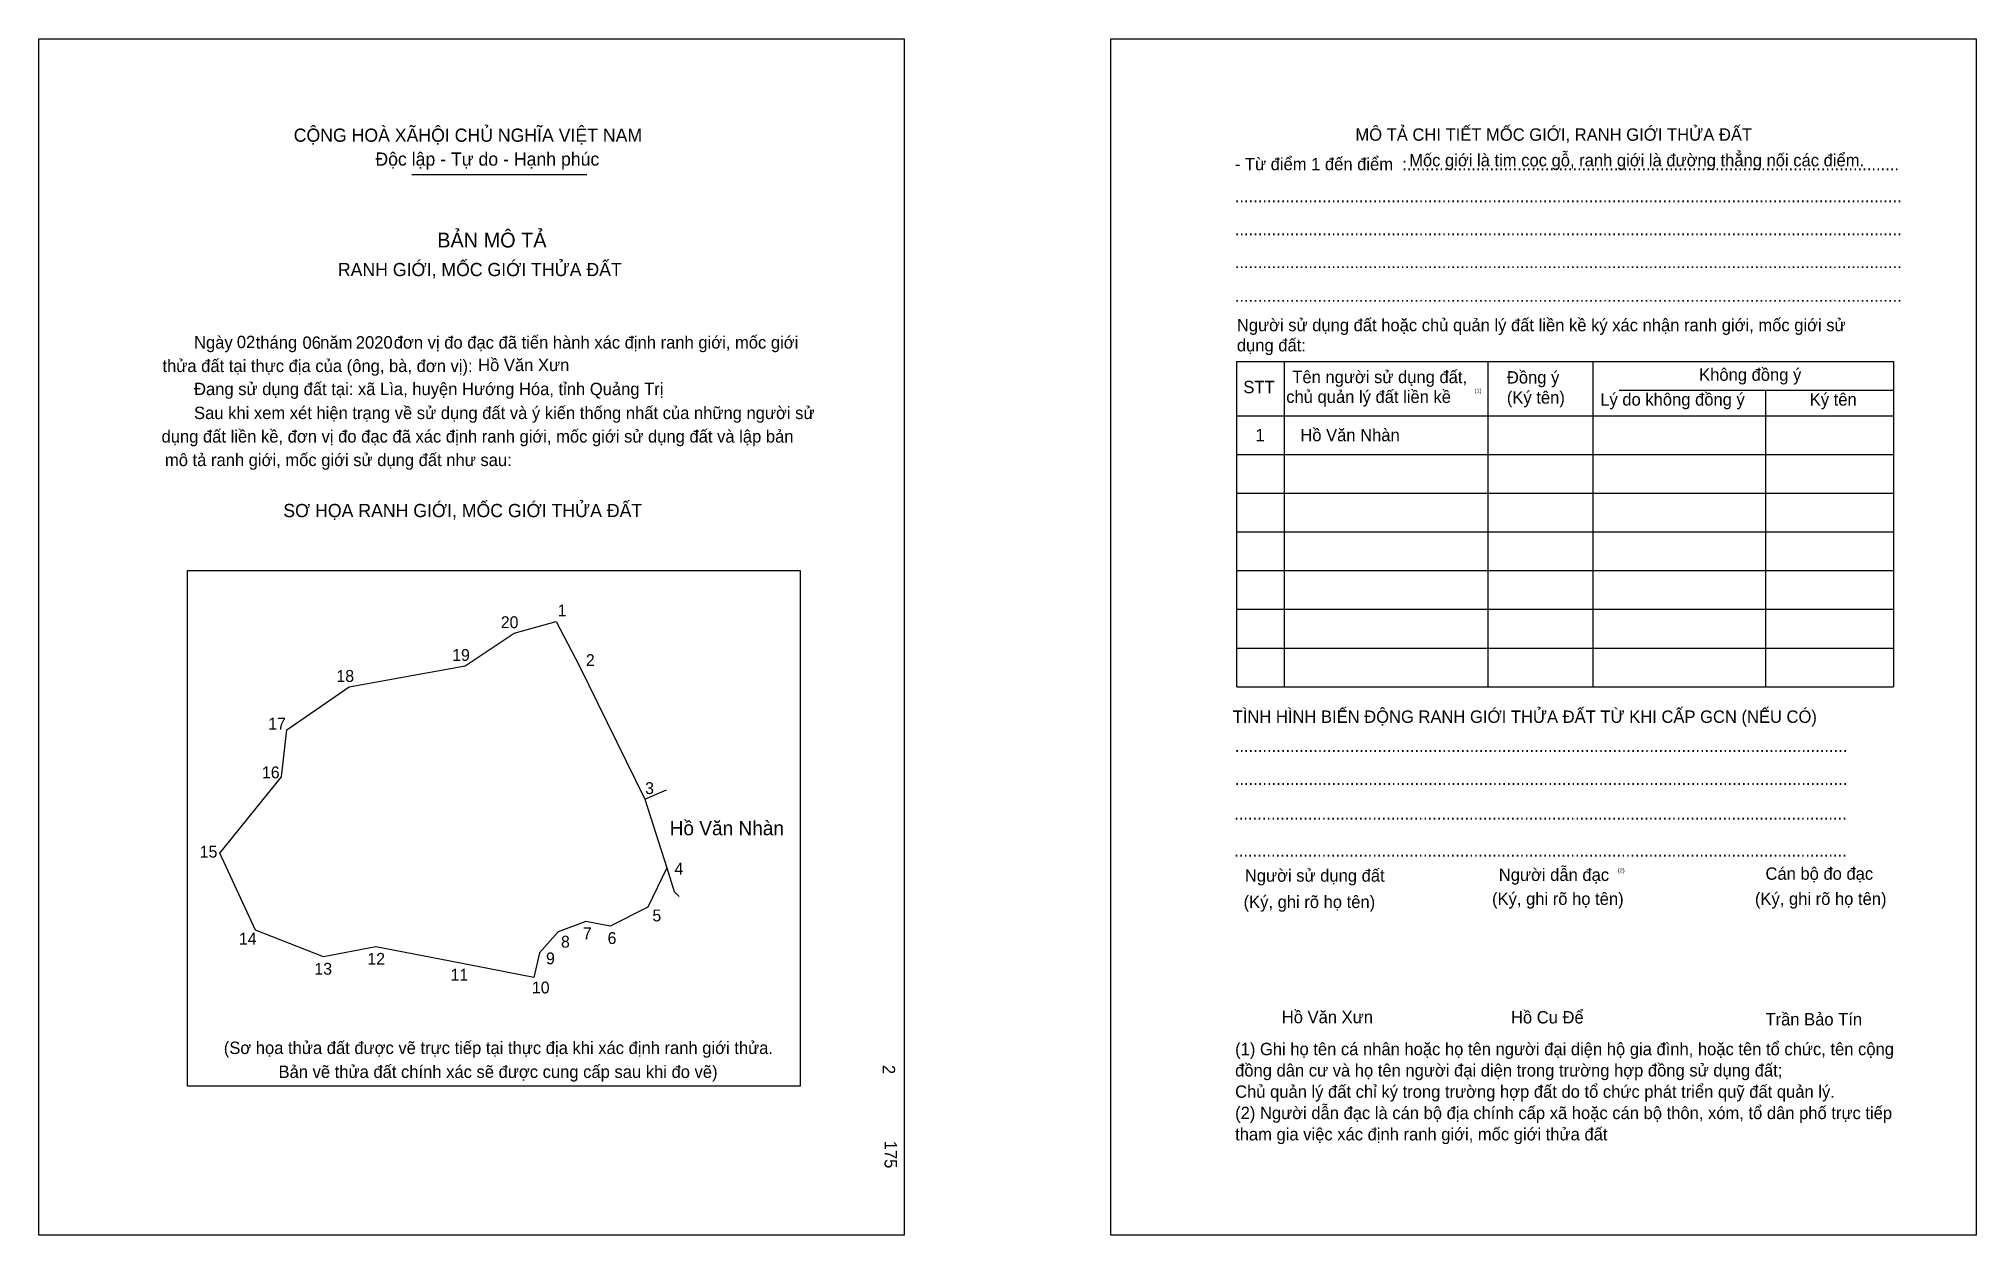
# Model space of a CAD drawing. Extents: x 552935 to 553865, y 1819840 to 1820415.
import ezdxf

# ---------------------------------------------------------------- set-up
doc = ezdxf.new("R2010")
doc.units = 0
for name, color, linetype in [('bmtKhungInTrang1', 7, 'Continuous'), ('bmtKhungInTrang2', 7, 'Continuous'), ('bmtNoiDung', 7, 'Continuous'), ('bmtTemplate', 7, 'Continuous'), ('CanhThua', 7, 'Continuous'), ('RauThua', 7, 'Continuous'), ('SoHieuDinhThua', 7, 'Continuous'), ('TenChuLanCan', 7, 'Continuous')]:
    doc.layers.add(name, color=color, linetype=linetype)

msp = doc.modelspace()

# ---------------------------------------------------------------- linework, layer by layer
at = {"layer": 'bmtKhungInTrang1'}
msp.add_lwpolyline([(552935.1, 1820414.82), (553350.4, 1820414.82), (553350.4, 1819840.41), (552935.1, 1819840.41)], close=True, dxfattribs=at)
at = {"layer": 'bmtKhungInTrang2'}
msp.add_lwpolyline([(553449.43, 1820414.82), (553864.73, 1820414.82), (553864.73, 1819840.41), (553449.43, 1819840.41)], close=True, dxfattribs=at)
at = {"layer": 'bmtTemplate'}
for p, q in [((553114.06, 1820349.72), (553198.04, 1820349.72)), ((553532.74, 1820259.89), (553532.74, 1820103.73)), ((553630.44, 1820259.89), (553630.44, 1820103.73)), ((553680.7, 1820260.07), (553680.7, 1820103.73)), ((553824.97, 1820259.89), (553824.97, 1820103.73)), ((553693.45, 1820246.13), (553824.97, 1820246.13)), ((553509.97, 1820233.86), (553824.97, 1820233.86)), ((553509.97, 1820215.27), (553824.97, 1820215.27)), ((553509.97, 1820196.68), (553824.97, 1820196.68)), ((553509.97, 1820178.09), (553824.97, 1820178.09)), ((553509.97, 1820159.5), (553824.97, 1820159.5)), ((553509.97, 1820140.91), (553824.97, 1820140.91)), ((553509.97, 1820122.32), (553824.97, 1820122.32)), ((553509.97, 1820103.73), (553824.97, 1820103.73))]:
    msp.add_line(p, q, dxfattribs=at)
for points in [[(553509.77, 1820259.89), (553824.97, 1820259.89)], [(553509.77, 1820259.89), (553509.77, 1820103.73)], [(553763.66, 1820245.95), (553763.66, 1820103.73)]]:
    msp.add_lwpolyline(points, dxfattribs=at)
msp.add_lwpolyline([(553006.54, 1819911.95), (553006.54, 1820159.48), (553300.4, 1820159.48), (553300.4, 1819911.95)], close=True, dxfattribs=at)
at = {"layer": 'CanhThua'}
for p, q in [((553139.65, 1820113.71), (553163.22, 1820129.53)), ((553163.22, 1820129.53), (553183.39, 1820135.12)), ((553183.39, 1820135.12), (553194.45, 1820113.94)), ((553084.06, 1820103.65), (553139.65, 1820113.71)), ((553194.45, 1820113.94), (553225.83, 1820049.73)), ((553054.09, 1820083.08), (553084.06, 1820103.65)), ((553051.5, 1820060.41), (553054.09, 1820083.08)), ((553021.92, 1820023.85), (553051.5, 1820060.41)), ((553225.83, 1820049.73), (553236.4, 1820016.8)), ((553039.07, 1819986.91), (553021.92, 1820023.85)), ((553236.4, 1820016.8), (553227.31, 1819997.93)), ((553227.31, 1819997.93), (553209.2, 1819988.72)), ((553197.63, 1819991.04), (553184.31, 1819986.02)), ((553209.2, 1819988.72), (553197.63, 1819991.04)), ((553071.75, 1819974.01), (553039.07, 1819986.91)), ((553096.8, 1819978.8), (553071.75, 1819974.01)), ((553137.44, 1819971.07), (553096.8, 1819978.8)), ((553184.31, 1819986.02), (553175.34, 1819975.94)), ((553172.68, 1819964.13), (553137.44, 1819971.07)), ((553175.34, 1819975.94), (553172.68, 1819964.13))]:
    msp.add_line(p, q, dxfattribs=at)
at = {"layer": 'RauThua'}
for p, q in [((553225.83, 1820049.73), (553236.27, 1820054.21)), ((553236.4, 1820016.8), (553240.05, 1820005.44)), ((553240.05, 1820005.44), (553242.42, 1820003.06))]:
    msp.add_line(p, q, dxfattribs=at)

# ---------------------------------------------------------------- texts
at = {"layer": 'bmtNoiDung'}
for s, height, p in [('02', 5.942, (553030.13, 1820266.29)), ('06', 5.942, (553061.64, 1820265.96)), ('2020', 5.942, (553087.21, 1820266.09)), ('Hồ Văn Xưn', 5.942, (553145.91, 1820255.24)), ('1', 5.94, (553518.91, 1820221.6)), ('Hồ Văn Nhàn ', 5.9422, (553540.41, 1820221.6)), ('Hồ Văn Xưn', 5.942, (553531.52, 1819942.21))]:
    msp.add_text(s, height=height, dxfattribs=at).set_placement(p)
for s, height, p in [('2', 5.94, (553340.05, 1819922.17)), ('175', 5.942, (553340.9, 1819885.81))]:
    msp.add_text(s, height=height, rotation=270, dxfattribs=at).set_placement(p)
at = {"layer": 'bmtTemplate'}
for s, height, p in [('CỘNG HOÀ XÃHỘI CHỦ NGHĨA VIỆT NAM', 6.3383, (553057.43, 1820365.35)), ('MÔ TẢ CHI TIẾT MỐC GIỚI, RANH GIỚI THỬA ĐẤT', 5.9399, (553566.86, 1820365.85)), ('Độc lập - Tự do - Hạnh phúc', 6.3383, (553096.62, 1820353.89)), ('Mốc giới là tim cọc gỗ, ranh giới là đường thẳng nối các điểm.', 5.9399, (553592.63, 1820353.54)), ('- Từ điểm 1 đến điểm  :...........................................................................................................', 5.93994, (553508.96, 1820351.69)), ('.................................................................................................................................................', 5.93994, (553508.96, 1820336.3)), ('BẢN MÔ TẢ', 7.131, (553126.29, 1820314.6)), ('.................................................................................................................................................', 5.93994, (553508.96, 1820320.49)), ('RANH GIỚI, MỐC GIỚI THỬA ĐẤT', 6.3383, (553078.62, 1820300.85)), ('.................................................................................................................................................', 5.93994, (553508.96, 1820304.69)), ('.................................................................................................................................................', 5.93994, (553508.96, 1820288.52)), ('Người sử dụng đất hoặc chủ quản lý đất liền kề ký xác nhận ranh giới, mốc giới sử', 5.9399, (553509.97, 1820274.39)), ('Ngày     tháng     năm         đơn vị đo đạc đã tiến hành xác định ranh giới, mốc giới ', 5.9422, (553009.61, 1820266.09)), ('dụng đất:', 5.94, (553509.97, 1820264.72)), ('thửa đất tại thực địa của (ông, bà, đơn vị):', 5.9422, (552994.46, 1820254.8)), ('Không đồng ý', 5.9399, (553731.77, 1820250.6)), ('Đang sử dụng đất tại: xã Lìa, huyện Hướng Hóa, tỉnh Quảng Trị', 5.9422, (553009.61, 1820243.72)), ('STT', 5.94, (553513.07, 1820244.65)), ('Tên người sử dụng đất,', 5.9399, (553536.58, 1820249.48)), ('Đồng ý', 5.94, (553639.52, 1820249.29)), ('Sau khi xem xét hiện trạng về sử dụng đất và ý kiến thống nhất của những người sử ', 5.9422, (553009.61, 1820232.23)), ('chủ quản lý đất liền kề', 5.9399, (553533.66, 1820239.98)), ('(1)', 1.981, (553624.01, 1820244.86)), ('(Ký tên)', 5.94, (553639.52, 1820239.63)), ('Lý do không đồng ý', 5.9399, (553684.33, 1820238.7)), ('Ký tên', 5.94, (553784.85, 1820238.7)), ('dụng đất liền kề, đơn vị đo đạc đã xác định ranh giới, mốc giới sử dụng đất và lập bản', 5.9422, (552994.02, 1820220.95)), ('mô tả ranh giới, mốc giới sử dụng đất như sau:', 5.9422, (552995.65, 1820209.66)), ('SƠ HỌA RANH GIỚI, MỐC GIỚI THỬA ĐẤT', 6.3383, (553052.43, 1820185.15)), ('TÌNH HÌNH BIẾN ĐỘNG RANH GIỚI THỬA ĐẤT TỪ KHI CẤP GCN (NẾU CÓ)', 5.9399, (553507.96, 1820086.4)), ('.....................................................................................................................................', 5.94884, (553508.96, 1820072.42)), ('.....................................................................................................................................', 5.94884, (553508.96, 1820056.61)), ('.....................................................................................................................................', 5.94884, (553508.66, 1820039.88)), ('.....................................................................................................................................', 5.94884, (553508.66, 1820022.22)), ('Người sử dụng đất', 5.9399, (553513.8, 1820010.14)), ('Người dẫn đạc', 5.9399, (553635.64, 1820010.51)), ('(2)', 1.981, (553692.68, 1820014.61)), ('Cán bộ đo đạc', 5.9399, (553763.6, 1820011.07)), ('(Ký, ghi rõ họ tên)', 5.9399, (553513.2, 1819997.5)), ('(Ký, ghi rõ họ tên)', 5.9399, (553632.41, 1819998.99)), ('(Ký, ghi rõ họ tên)', 5.9399, (553758.55, 1819998.99)), ('Hồ Cu Để', 5.94, (553641.49, 1819942.09)), ('Trần Bảo Tín', 5.9399, (553763.6, 1819941.13)), ('(Sơ họa thửa đất được vẽ trực tiếp tại thực địa khi xác định ranh giới thửa.', 5.9422, (553023.88, 1819927.42)), ('(1) Ghi họ tên cá nhân hoặc họ tên người đại diện hộ gia đình, hoặc tên tổ chức, tên cộng', 5.9399, (553509.13, 1819926.85)), ('Bản vẽ thửa đất chính xác sẽ được cung cấp sau khi đo vẽ)', 5.9422, (553050.15, 1819915.93)), ('đồng dân cư và họ tên người đại diện trong trường hợp đồng sử dụng đất;', 5.9399, (553509.13, 1819916.62)), ('Chủ quản lý đất chỉ ký trong trường hợp đất do tổ chức phát triển quỹ đất quản lý.', 5.9399, (553509.13, 1819906.4)), ('(2) Người dẫn đạc là cán bộ địa chính cấp xã hoặc cán bộ thôn, xóm, tổ dân phố trực tiếp', 5.9399, (553509.13, 1819896.17)), ('tham gia việc xác định ranh giới, mốc giới thửa đất', 5.9399, (553509.13, 1819885.95))]:
    msp.add_text(s, height=height, dxfattribs=at).set_placement(p)
at = {"layer": 'SoHieuDinhThua'}
for s, height, p in [('20', 5.693, (553156.79, 1820131.86)), ('1', 5.69, (553184.07, 1820137.5)), ('19', 5.693, (553133.48, 1820116.14)), ('2', 5.69, (553197.61, 1820113.66)), ('18', 5.693, (553077.93, 1820106.06)), ('17', 5.693, (553045.19, 1820083.17)), ('16', 5.693, (553042.2, 1820059.76)), ('3', 5.69, (553226.06, 1820052.22)), ('15', 5.693, (553012.34, 1820021.7)), ('4', 5.69, (553240.12, 1820013.56)), ('5', 5.69, (553229.55, 1819991.1)), ('7', 5.69, (553196.18, 1819982.52)), ('14', 5.693, (553031.11, 1819979.92)), ('8', 5.69, (553185.68, 1819978.48)), ('6', 5.69, (553208.03, 1819980.24)), ('13', 5.693, (553067.36, 1819965.49)), ('12', 5.693, (553092.77, 1819970.26)), ('9', 5.69, (553178.48, 1819970.49)), ('11', 5.693, (553132.67, 1819962.63)), ('10', 5.693, (553171.73, 1819956.51))]:
    msp.add_text(s, height=height, dxfattribs=at).set_placement(p)
at = {"layer": 'TenChuLanCan'}
msp.add_text('Hồ Văn Nhàn', height=6.8318, dxfattribs=at).set_placement((553237.81, 1820032.44))

doc.saveas('drawing.dxf')
